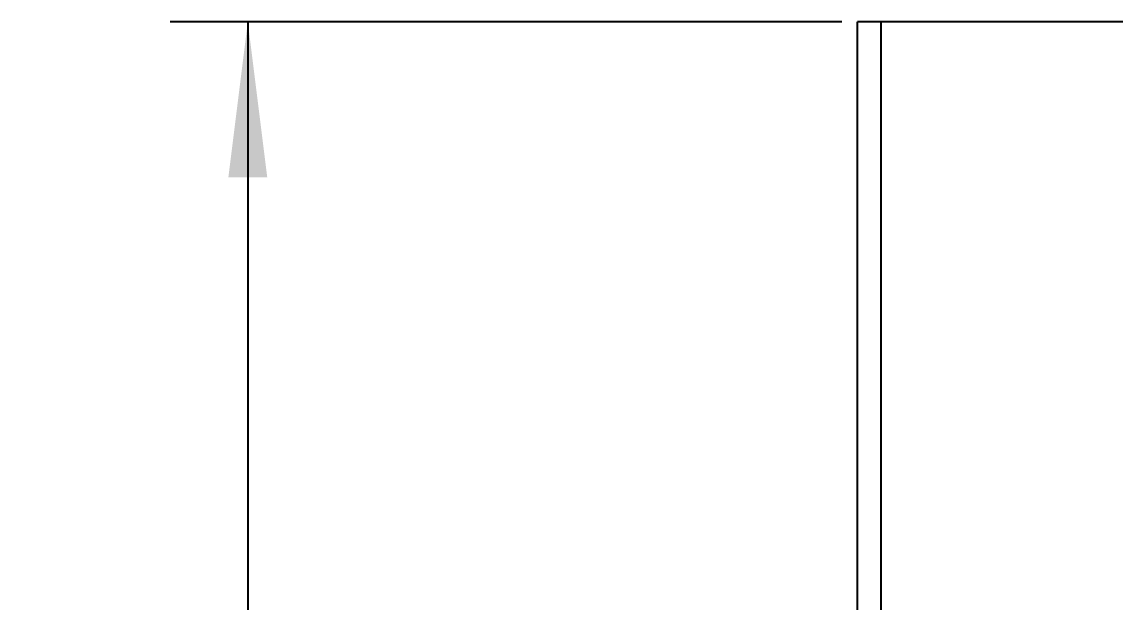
# Model space of a CAD drawing. Header units: millimetres. Extents: x 0 to 297, y 0 to 210.
# Drawn here: x 151.96 to 166.04, y 114.34 to 121.81 of the extents above; entities that cross this region are included whole.
import ezdxf

# ---------------------------------------------------------------- set-up
doc = ezdxf.new("R2010")
doc.units = ezdxf.units.MM
doc.header["$LTSCALE"] = 16.335
doc.layers.get('0').update_dxf_attribs({"linetype": 'CONTINUOUS'})
doc.layers.add('MEMBER', color=7, linetype='CONTINUOUS')
doc.styles.get("Standard").update_dxf_attribs({"font": 'txt', "width": 0.8})
doc.dimstyles.new('DIMSTYLE_5', dxfattribs={"dimtxt": 2.3, "dimasz": 2, "dimexe": 1, "dimexo": 0.5, "dimgap": 0.575, "dimtad": 1, "dimdec": 3, "dimdsep": 46, "dimtxsty": 'Standard', "dimblk": '_FILLED', "dimblk1": '_FILLED', "dimblk2": '_FILLED', "dimcen": 0.09, "dimadec": 0, "dimazin": 0, "dimtp": 0.05, "dimtm": 0.05, "dimtfac": 1, "dimtdec": 3, "dimtofl": 0, "dimtmove": 0, "dimatfit": 3, "dimldrblk": '_FILLED', "dimfxl": 1, "dimtolj": 1, "dimarcsym": 0})

# ---------------------------------------------------------------- blocks, each defined once
blk = doc.blocks.new('_FILLED')
at = {"color": 0, "linetype": 'ByBlock'}
blk.add_solid([(0, 0), (-1, 0.125), (-1, -0.125)], dxfattribs=at)
blk = doc.blocks.new('*D7')
at = {"color": 2, "linetype": 'Continuous'}
for p, q in [((162.518, 121.812), (153.867, 121.812)), ((154.867, 121.812), (154.867, 97.812)), ((154.867, 73.812), (154.867, 97.812)), ((162.518, 73.812), (153.867, 73.812))]:
    blk.add_line(p, q, dxfattribs=at)
at = {"color": 2, "linetype": 'Continuous', "xscale": 2, "yscale": 2, "zscale": 2}
for p, rotation in [((154.867, 121.812), 90), ((154.867, 73.812), 270)]:
    blk.add_blockref('_FILLED', p, dxfattribs=dict(at, rotation=rotation))
at = {"color": 2, "linetype": 'Continuous', "insert": (151.992, 97.812), "char_height": 2.3, "width": 7.36, "attachment_point": 2, "rotation": 90, "line_spacing_factor": 0.9}
blk.add_mtext('48.7', dxfattribs=at)

msp = doc.modelspace()

# ---------------------------------------------------------------- linework, layer by layer
at = {"layer": 'MEMBER', "color": 7, "linetype": 'Continuous'}
for p, q in [((162.718, 73.8118), (162.718, 121.8118)), ((166.318, 121.8118), (162.718, 121.8118)), ((163.018, 121.8118), (163.018, 73.8118))]:
    msp.add_line(p, q, dxfattribs=at)

# ---------------------------------------------------------------- dimensions: what is measured, and where the dimension line sits
at = {"color": 2, "linetype": 'Continuous'}
dim = msp.add_linear_dim(base=(154.8667, 73.8118), p1=(163.018, 121.8118), p2=(163.018, 73.8118), angle=270, dimstyle='DIMSTYLE_5', dxfattribs=at)
dim.commit()
dim.dimension.update_dxf_attribs({"geometry": '*D7', "text_midpoint": (154.8667, 97.8118), "dimtype": 160})

doc.saveas('drawing.dxf')
